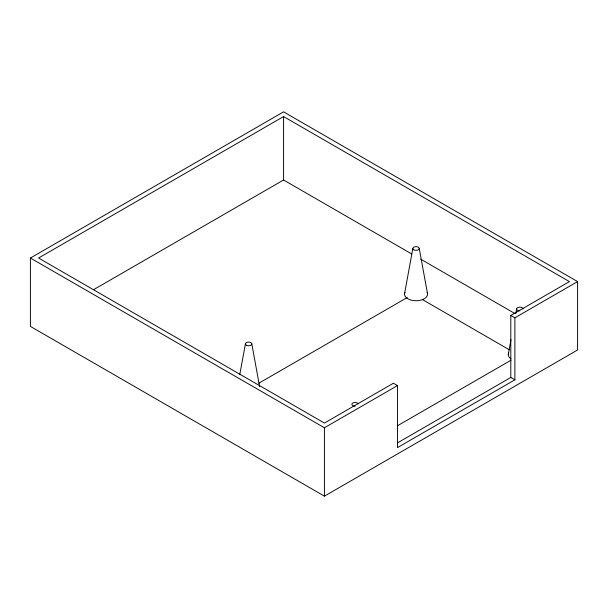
<?xml version="1.0" encoding="UTF-8"?>
<svg xmlns="http://www.w3.org/2000/svg" width="608" height="608" viewBox="0 0 608 608"><rect width="100%" height="100%" fill="white"/><g stroke="black" fill="none" stroke-linecap="round" stroke-linejoin="round"><path stroke-width="0.91" d="M239.772 374.627L245.389 343.923M404.495 294.082L412.832 248.497M508.273 354.578L510.994 339.69M515.759 313.637L516.61 308.986A3.215 1.854 0 0 1 519.825 307.131A3.215 1.854 0 0 1 523.032 308.986M30.4 258.028L283.579 111.849L577.6 281.603L577.6 349.972L324.421 496.151L30.4 326.397L30.4 258.028L324.421 427.774L397.472 385.594L397.472 447.617L514.885 379.825L514.885 317.809L577.6 281.603M397.495 442.89L510.804 377.469L510.804 315.453L569.43 281.603L283.579 116.569L38.57 258.028L324.421 423.062L393.391 383.238L397.472 385.594M93.655 289.644L283.579 179.991L411.722 253.969M258.81 383.222L407.284 297.502M397.45 425.775L510.971 360.24M420.759 259.19L514.398 313.249M510.804 315.453L514.885 317.809M510.804 377.469L514.885 379.825M422.56 299.63L509.367 349.805M419.254 248.497L427.591 294.082M251.811 343.923L259.639 386.718M324.421 427.774L324.421 496.151M283.579 116.569L283.579 179.991M510.978 358.864A11.552 6.665 0 0 1 508.668 352.853M519.825 310.84A3.215 1.854 0 0 1 516.61 308.986M355.11 406.205A3.215 1.854 0 0 1 351.91 404.51A3.215 1.854 0 0 1 354.555 402.526A3.215 1.854 0 0 1 358.211 403.872M427.196 292.357A11.552 6.665 0 0 1 416.047 300.755A11.552 6.665 0 0 1 404.89 292.357M246.324 345.23A3.215 1.854 0 0 0 251.697 344.402A3.215 1.854 0 0 0 247.768 342.129A3.215 1.854 0 0 0 246.324 345.23M413.774 249.804A3.215 1.854 0 0 0 419.148 248.976A3.215 1.854 0 0 0 415.211 246.704A3.215 1.854 0 0 0 413.774 249.804"/></g></svg>
